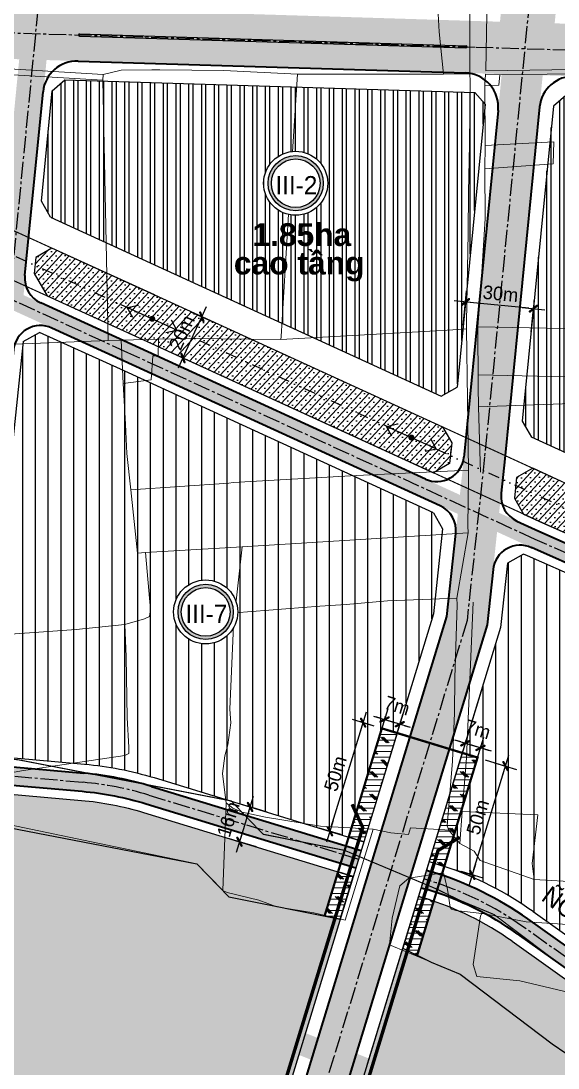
# Model space of a CAD drawing. Header units: metres. Extents: x 0 to 605536, y 0 to 1204694.
# Drawn here: x 600040.5 to 600276.7, y 1183095.7 to 1183556.5 of the extents above; entities that cross this region are included whole.
import ezdxf
from ezdxf.enums import TextEntityAlignment as Align

# ---------------------------------------------------------------- set-up
doc = ezdxf.new("R2010")
doc.units = ezdxf.units.M
doc.header["$LTSCALE"] = 10
doc.header["$MEASUREMENT"] = 0
doc.set_wipeout_variables(frame=1)
for name, pattern in [('BORDER', [1.75, 0.5, -0.25, 0.5, -0.25, 0, -0.25]), ('CENTER2', [1.125, 0.75, -0.125, 0.125, -0.125]), ('DASHED', [0.75, 0.5, -0.25]), ('DIVIDE', [1.25, 0.5, -0.25, 0, -0.25, 0, -0.25]), ('HIDDEN2', [0.1875, 0.125, -0.0625])]:
    doc.linetypes.add(name, pattern=pattern)
doc.layers.get('0').update_dxf_attribs({"lineweight": 0})
for name, color, linetype, lineweight in [('DAI PHAN CACH CAY XANH', 3, 'Continuous', 25), ('DAT CAT XANH BV CHAN CAU', 114, 'Continuous', 20), ('H- DUONG', 8, 'Continuous', 5), ('HANH LANG BV DIEN', 2, 'Continuous', 20), ('Hien trang', 251, 'Continuous', 5), ('LONG DUONG', 3, 'Continuous', 35)]:
    doc.layers.add(name, color=color, linetype=linetype, lineweight=lineweight)
for name, color, linetype in [('DAT CAY XANH BV SONG RACH', 91, 'Continuous'), ('DAT CAY XANH BV TUYEN DIEN', 90, 'Continuous'), ('DAT XDM CAO TANG', 50, 'Continuous'), ('DAT XDM THAP TANG', 30, 'Continuous'), ('DIEN', 5, 'Continuous'), ('diencaothe', 1, 'DIVIDE'), ('HANH LANG BAO VE CAU', 1, 'Continuous'), ('HANH LANG BAO VE RACH', 162, 'Continuous'), ('KICH THUOC', 7, 'Continuous'), ('LE DUONG', 6, 'Continuous'), ('MAT NUOC', 4, 'Continuous'), ('RANH QUY HOACH', 7, 'Continuous'), ('TEXT', 7, 'Continuous'), ('TIMDUONG', 252, 'HIDDEN2'), ('VIENSONG', 7, 'Continuous')]:
    doc.layers.add(name, color=color, linetype=linetype)
doc.styles.add('APTIMA', font='VAPTIMN.TTF')
doc.styles.add('AVO', font='VAVON.TTF')
doc.styles.add('FRANKO', font='VFRANKO.TTF')
doc.styles.get("Standard").update_dxf_attribs({"font": 'VNARIAL.TTF'})
doc.dimstyles.new('1000', dxfattribs={"dimtxt": 6, "dimasz": 2, "dimexe": 1.5, "dimexo": 3.5, "dimgap": 2, "dimtad": 1, "dimdec": 3, "dimzin": 2, "dimdsep": 46, "dimtxsty": 'AVO', "dimblk1": 'TICKA', "dimblk2": 'TICKA', "dimsah": 1, "dimcen": 0, "dimadec": 0, "dimazin": 0, "dimtfac": 1, "dimtdec": 3, "dimtofl": 0, "dimtmove": 2, "dimatfit": 3, "dimldrblk": 'TICKA', "dimfxl": 1, "dimtolj": 1, "dimtzin": 2, "dimarcsym": 0})
pattern_1 = [(0, (0, 0), (0, 2.5), []), (135, (1.25, -1.25), (-4.99999999, -4.99999999), [3.53553392, -3.53553392]), (135, (1.875, -1.25), (-4.99999999, -4.99999999), [3.53553392, -3.53553392]), (135, (2.5, -1.25), (-4.99999999, -4.99999999), [3.53553392, -3.53553392])]

# ---------------------------------------------------------------- blocks, each defined once
blk = doc.blocks.new('gfd6758768')
at = {"layer": 'Hien trang', "linetype": 'Continuous'}
for p, q in [((600076.61, 1183532.95), (599915.17, 1183542.35)), ((600237.95, 1183533.23), (600226.38, 1183533.09)), ((600076.61, 1183532.95), (600076.54, 1183530.38)), ((600078.79, 1183415.92), (600076.54, 1183530.38)), ((600244.81, 1183532.73), (600244.83, 1183533.08)), ((600251.16, 1183532.75), (600244.83, 1183533.08)), ((600244.56, 1183527.92), (600244.75, 1183501.65)), ((600244.75, 1183501.65), (600244.56, 1183491.44)), ((600237.3, 1183358.82), (600236.44, 1183420.91)), ((600301.33, 1183420.62), (600241.52, 1183421.84)), ((600078.79, 1183415.92), (599985.07, 1183412.11)), ((600078.79, 1183415.92), (600084.51, 1183416.05)), ((600084.51, 1183416.05), (600101.02, 1183416.44)), ((600084.51, 1183416.05), (600085.5, 1183396.96)), ((600301.94, 1183399.27), (600241.64, 1183400.8)), ((600241.76, 1183386.71), (600305.73, 1183388.89)), ((600137.86, 1183325.12), (600237.15, 1183331.16)), ((600232.26, 1183302.42), (600237.15, 1183331.16)), ((600137.86, 1183325.12), (600095.33, 1183322.53)), ((600134.56, 1183296.02), (600137.86, 1183325.12)), ((600129.23, 1183173.78), (600130.69, 1183212.35)), ((600234.63, 1183208.66), (600233.51, 1183194.47)), ((600228.68, 1183200.31), (600233.51, 1183194.47))]:
    blk.add_line(p, q, dxfattribs=at)
for points in [[(600226.38, 1183533.09), (600224.42, 1183551.66), (600223.13, 1183575.56)], [(600246.17, 1183595.13), (600245.94, 1183592.7), (600244.91, 1183534.58)], [(600239.53, 1183590.05), (600237.89, 1183561.54), (600237.95, 1183533.23)], [(600513.63, 1183543.41), (600509.2, 1183543.75), (600495.52, 1183539.48), (600460.02, 1183538.56), (600424.79, 1183539.5), (600387.88, 1183538.9), (600335.74, 1183534.2), (600333.62, 1183534.4), (600303.1, 1183535.41), (600244.91, 1183534.58)], [(599985.07, 1183412.11), (599984.76, 1183535.83), (600076.54, 1183530.38)], [(600162.07, 1183533.04), (600129.73, 1183534.63), (600101.54, 1183534.9), (600098.12, 1183535.01), (600084.53, 1183534.8), (600076.61, 1183532.95)], [(600237.95, 1183533.23), (600238.1, 1183530.02), (600237.79, 1183502.04), (600237.41, 1183481.1), (600237.16, 1183463.13), (600236.46, 1183424.04), (600236.44, 1183420.91)], [(600251.16, 1183532.75), (600303.09, 1183533.52), (600335.76, 1183532.5), (600337.09, 1183525.53)], [(600162.07, 1183533.04), (600159.99, 1183498.82), (600159.83, 1183497.92), (600158.03, 1183468.95), (600155.01, 1183417.54), (600154.79, 1183416.23)], [(600226.38, 1183533.09), (600207.24, 1183533.09), (600165.15, 1183533), (600162.07, 1183533.04)], [(600244.79, 1183532.72), (600244.55, 1183528.98), (600244.56, 1183527.92)], [(600244.56, 1183527.92), (600250.7, 1183528.22), (600251.16, 1183532.75)], [(600244.56, 1183491.44), (600274.64, 1183493.54), (600274.91, 1183503.22), (600244.75, 1183501.65)], [(600244.56, 1183491.44), (600244.72, 1183469.56), (600242.76, 1183438.87), (600241.52, 1183421.84)], [(600236.44, 1183420.91), (600233, 1183420.64), (600217.88, 1183419.86), (600154.79, 1183416.23)], [(600241.52, 1183421.84), (600241.46, 1183417.6), (600241.64, 1183400.8), (600241.63, 1183395.58), (600241.76, 1183386.71), (600242.53, 1183362.41), (600242.66, 1183357.84)], [(600101.02, 1183416.44), (600100.84, 1183409.08), (600098.49, 1183409.16), (600097.7, 1183398.56), (600085.5, 1183396.96)], [(600101.02, 1183416.44), (600115.38, 1183416.74), (600154.79, 1183416.23)], [(600085.5, 1183396.96), (600086.42, 1183379.04), (600087.06, 1183366.12), (600088.77, 1183350.16)], [(600237.3, 1183358.82), (600188.06, 1183356.4), (600133.89, 1183353.32), (600131.93, 1183353.06), (600088.77, 1183350.16)], [(600237.15, 1183331.16), (600237.05, 1183334.36), (600237.34, 1183355.62), (600237.3, 1183358.82)], [(600088.77, 1183350.16), (600091.76, 1183322.31), (600095.33, 1183322.53)], [(600086.13, 1183290.82), (600094.77, 1183293.4), (600097.06, 1183294.46), (600097.55, 1183297.48), (600095.33, 1183322.53)], [(600266.19, 1183178.7), (600307.01, 1183176.36), (600387.7, 1183167.57), (600389.38, 1183226.36), (600387.82, 1183301.73), (600386.76, 1183304.16), (600382.16, 1183303.52), (600378.66, 1183305.92)], [(600134.56, 1183296.02), (600171.92, 1183298.99), (600183.5, 1183299.65), (600201.7, 1183301.22), (600232.26, 1183302.42)], [(600232.26, 1183302.42), (600232.42, 1183299.55), (600231.31, 1183267.44), (600231.14, 1183251.95), (600230.28, 1183230.78), (600229.38, 1183220.1), (600227.96, 1183202.31), (600228.68, 1183200.31)], [(600239.43, 1183300.76), (600236.51, 1183232.18), (600234.63, 1183208.66)], [(600134.56, 1183296.02), (600133.93, 1183290.47), (600132.42, 1183253.68), (600132.78, 1183247.66), (600131.52, 1183237.86), (600130.14, 1183233.13), (600129.1, 1183225.25), (600130.25, 1183215.72), (600130.69, 1183212.35)], [(600086.13, 1183290.82), (600086.79, 1183276.6), (600087.23, 1183249.87), (600087.92, 1183236.95), (600087.94, 1183234.06), (600086.15, 1183233.17), (600040.8, 1183226.44), (600028.56, 1183224.3), (600011.69, 1183221.6), (599981.5, 1183222.09), (599970.76, 1183223.41), (599968.82, 1183223.44), (599968.14, 1183225.27), (599968.13, 1183261.86), (599969.16, 1183278.48), (599969.55, 1183281.85)], [(600086.13, 1183290.82), (600064.76, 1183288.66), (599978.07, 1183282.56)], [(599792.3, 1183287.42), (599793.9, 1183223.68), (599973.16, 1183207.77), (599982.76, 1183204.53), (599999.35, 1183206.34), (600010.25, 1183205.08), (600025.04, 1183204.88), (600117.89, 1183185.6), (600129.23, 1183173.78)], [(600130.69, 1183212.35), (600133.75, 1183210.06), (600137.74, 1183208.25), (600148.1, 1183206.12), (600172.29, 1183202.07), (600195.46, 1183200.75)], [(600234.63, 1183208.66), (600267.88, 1183207.08), (600265.38, 1183185.71), (600266.19, 1183178.7)], [(600228.68, 1183200.31), (600226.87, 1183200.46), (600211.91, 1183201.4), (600210.92, 1183198.46), (600203.16, 1183199.24), (600195.46, 1183200.75)], [(600129.23, 1183173.78), (600131.2, 1183172.88), (600145.06, 1183169.54), (600152.99, 1183166.64), (600169.26, 1183164.01), (600183.17, 1183160.84), (600195.46, 1183200.75)], [(600233.51, 1183194.47), (600239.87, 1183191.18), (600242.55, 1183187.01), (600266.19, 1183178.7)], [(600243.21, 1183163.68), (600231.76, 1183164.97), (600229.91, 1183165.56), (600229.27, 1183166.48), (600228.11, 1183174.24), (600226.44, 1183181.18), (600225.18, 1183181.52), (600211.06, 1183179.27), (600207.12, 1183175.92), (600203.81, 1183161.7), (600202.55, 1183149.86), (600233.64, 1183136.97), (600274.21, 1183106.41), (600280.23, 1183102.24)], [(600295.31, 1183125.66), (600259.86, 1183134.06), (600241.07, 1183135.99), (600239.38, 1183141.3), (600242.66, 1183162.63), (600243.21, 1183163.68)], [(600243.21, 1183163.68), (600245.16, 1183163.42), (600262.7, 1183160.04), (600285.66, 1183158.58), (600314.24, 1183159.12)]]:
    blk.add_lwpolyline(points, dxfattribs=at)
at = {"layer": 'Hien trang', "linetype": 'Continuous', "flags": 128}
blk.add_lwpolyline([(600228.25, 1183358.38), (600228.25, 1183358.38)], dxfattribs=at)
blk = doc.blocks.new('TICKA')
at = {"color": 0}
for p, q in [((0, 2.5), (0, -2.5)), ((-2.5, 0), (2.5, 0))]:
    blk.add_line(p, q, dxfattribs=at)
at = {"color": 0, "const_width": 0.5}
blk.add_lwpolyline([(-0.71, -0.71), (0.71, 0.71)], dxfattribs=at)
at = {"color": 0, "const_width": 0.25}
for points in [[(0.58, 0.71, 1), (0.83, 0.71, 1)], [(-0.83, -0.71, 1), (-0.58, -0.71, 1)]]:
    blk.add_lwpolyline(points, format="xyb", close=True, dxfattribs=at)
blk = doc.blocks.new('*D41')
at = {"layer": 'DEFPOINTS', "color": 0, "transparency": 16777216}
for p in [(600191, 1183247.69), (600199.24, 1183245.17), (600184.65, 1183197.35)]:
    blk.add_point(p, dxfattribs=at)
at = {"layer": 'KICH THUOC', "color": 0, "lineweight": -2, "transparency": 16777216}
for p, q in [((600195.89, 1183246.19), (600189.57, 1183248.13)), ((600176.99, 1183201.78), (600190.42, 1183245.77)), ((600181.3, 1183198.37), (600174.97, 1183200.3))]:
    blk.add_line(p, q, dxfattribs=at)
at = {"layer": 'KICH THUOC', "color": 0, "lineweight": -2, "transparency": 16777216, "xscale": 2, "yscale": 2, "zscale": 2}
for p, rotation in [((600191, 1183247.69), 73.0292221696546), ((600176.41, 1183199.86), 253.0292221696546)]:
    blk.add_blockref('TICKA', p, dxfattribs=dict(at, rotation=rotation))
at = {"layer": 'KICH THUOC', "color": 0, "transparency": 16777216, "insert": (600178.82, 1183225.27), "char_height": 6, "attachment_point": 5, "rotation": 73.0292, "style": 'AVO'}
blk.add_mtext('\\A1;50m', dxfattribs=at)
blk = doc.blocks.new('*D42')
at = {"layer": 'DEFPOINTS', "color": 0, "transparency": 16777216}
for p in [(600199.24, 1183245.17), (600205.94, 1183243.13), (600207.12, 1183247)]:
    blk.add_point(p, dxfattribs=at)
at = {"layer": 'KICH THUOC', "color": 0, "lineweight": -2, "transparency": 16777216}
for p, q in [((600198.51, 1183249.63), (600196.6, 1183250.21)), ((600200.26, 1183248.52), (600200.86, 1183250.48)), ((600206.96, 1183246.48), (600207.56, 1183248.44)), ((600209.03, 1183246.42), (600210.95, 1183245.84))]:
    blk.add_line(p, q, dxfattribs=at)
at = {"layer": 'KICH THUOC', "color": 0, "lineweight": -2, "transparency": 16777216, "xscale": 2, "yscale": 2, "zscale": 2}
for p, rotation in [((600200.42, 1183249.05), 343.0292221708998), ((600207.12, 1183247), 163.0292221708998)]:
    blk.add_blockref('TICKA', p, dxfattribs=dict(at, rotation=rotation))
at = {"layer": 'KICH THUOC', "color": 0, "transparency": 16777216, "insert": (600205.96, 1183255.2), "char_height": 6, "attachment_point": 5, "rotation": 343.0292, "style": 'AVO'}
blk.add_mtext('\\A1;7m', dxfattribs=at)
blk = doc.blocks.new('*D43')
at = {"layer": 'DEFPOINTS', "color": 0, "transparency": 16777216}
for p in [(600234.63, 1183234.37), (600242.62, 1183236.57), (600241.33, 1183232.33)]:
    blk.add_point(p, dxfattribs=at)
at = {"layer": 'KICH THUOC', "color": 0, "lineweight": -2, "transparency": 16777216}
for p, q in [((600234.01, 1183239.2), (600232.1, 1183239.78)), ((600235.65, 1183237.72), (600236.36, 1183240.05)), ((600242.35, 1183235.68), (600243.06, 1183238.01)), ((600244.53, 1183235.99), (600246.45, 1183235.41))]:
    blk.add_line(p, q, dxfattribs=at)
at = {"layer": 'KICH THUOC', "color": 0, "lineweight": -2, "transparency": 16777216, "xscale": 2, "yscale": 2, "zscale": 2}
for p, rotation in [((600235.93, 1183238.62), 343.0292221711182), ((600242.62, 1183236.57), 163.0292221711182)]:
    blk.add_blockref('TICKA', p, dxfattribs=dict(at, rotation=rotation))
at = {"layer": 'KICH THUOC', "color": 0, "transparency": 16777216, "insert": (600241.46, 1183244.77), "char_height": 6, "attachment_point": 5, "rotation": 343.0292, "style": 'AVO'}
blk.add_mtext('\\A1;7m', dxfattribs=at)
blk = doc.blocks.new('*D44')
at = {"layer": 'DEFPOINTS', "color": 0, "transparency": 16777216}
for p in [(600241.33, 1183232.33), (600253.63, 1183228.58), (600226.71, 1183184.45)]:
    blk.add_point(p, dxfattribs=at)
at = {"layer": 'KICH THUOC', "color": 0, "lineweight": -2, "transparency": 16777216}
for p, q in [((600244.67, 1183231.31), (600255.07, 1183228.14)), ((600239.6, 1183182.61), (600253.05, 1183226.66)), ((600230.06, 1183183.43), (600240.45, 1183180.26))]:
    blk.add_line(p, q, dxfattribs=at)
at = {"layer": 'KICH THUOC', "color": 0, "lineweight": -2, "transparency": 16777216, "xscale": 2, "yscale": 2, "zscale": 2}
for p, rotation in [((600253.63, 1183228.58), 73.02922216961065), ((600239.02, 1183180.69), 253.0292221696107)]:
    blk.add_blockref('TICKA', p, dxfattribs=dict(at, rotation=rotation))
at = {"layer": 'KICH THUOC', "color": 0, "transparency": 16777216, "insert": (600241.44, 1183206.13), "char_height": 6, "attachment_point": 5, "rotation": 73.0292, "style": 'AVO'}
blk.add_mtext('\\A1;50m', dxfattribs=at)
blk = doc.blocks.new('*D62')
at = {"layer": 'DEFPOINTS', "color": 0, "transparency": 16777216}
for p in [(600120.05, 1183426.3), (600122.38, 1183425.23), (600114.07, 1183407.1)]:
    blk.add_point(p, dxfattribs=at)
at = {"layer": 'KICH THUOC', "color": 0, "lineweight": -2, "transparency": 16777216}
for p, q in [((600112.58, 1183409.98), (600119.21, 1183424.48)), ((600119.19, 1183426.69), (600118.68, 1183426.92)), ((600110.89, 1183408.55), (600110.38, 1183408.79))]:
    blk.add_line(p, q, dxfattribs=at)
at = {"layer": 'KICH THUOC', "color": 0, "lineweight": -2, "transparency": 16777216, "xscale": 2, "yscale": 2, "zscale": 2}
for p, rotation in [((600120.05, 1183426.3), 65.40035829557996), ((600111.74, 1183408.16), 245.40035829558)]:
    blk.add_blockref('TICKA', p, dxfattribs=dict(at, rotation=rotation))
at = {"layer": 'KICH THUOC', "color": 0, "transparency": 16777216, "insert": (600111.25, 1183419.36), "char_height": 6, "attachment_point": 5, "rotation": 65.4004, "style": 'AVO'}
blk.add_mtext('\\A1;20m', dxfattribs=at)
blk = doc.blocks.new('*D68')
at = {"layer": 'DEFPOINTS', "color": 0, "transparency": 16777216}
for p in [(600236.04, 1183432.8), (600234.69, 1183419.1), (600264.55, 1183416.16)]:
    blk.add_point(p, dxfattribs=at)
at = {"layer": 'KICH THUOC', "color": 0, "lineweight": -2, "transparency": 16777216}
for p, q in [((600235.04, 1183422.58), (600236.19, 1183434.29)), ((600263.91, 1183430.05), (600238.03, 1183432.6)), ((600264.89, 1183419.64), (600266.05, 1183431.35))]:
    blk.add_line(p, q, dxfattribs=at)
at = {"layer": 'KICH THUOC', "color": 0, "lineweight": -2, "transparency": 16777216, "xscale": 2, "yscale": 2, "zscale": 2}
for p, rotation in [((600236.04, 1183432.8), 174.376071320378), ((600265.9, 1183429.86), 354.3760713203781)]:
    blk.add_blockref('TICKA', p, dxfattribs=dict(at, rotation=rotation))
at = {"layer": 'KICH THUOC', "color": 0, "transparency": 16777216, "insert": (600251.47, 1183436.41), "char_height": 6, "attachment_point": 5, "rotation": 354.3761, "style": 'AVO'}
blk.add_mtext('\\A1;30m', dxfattribs=at)
blk = doc.blocks.new('*D78')
at = {"layer": 'DEFPOINTS', "color": 0, "transparency": 16777216}
for p in [(600152.14, 1183207.27), (600136.6, 1183195.29), (600147.47, 1183191.97)]:
    blk.add_point(p, dxfattribs=at)
at = {"layer": 'KICH THUOC', "color": 0, "lineweight": -2, "transparency": 16777216}
for p, q in [((600148.8, 1183208.29), (600139.83, 1183211.03)), ((600140.68, 1183208.68), (600137.18, 1183197.2)), ((600144.13, 1183192.99), (600135.16, 1183195.72))]:
    blk.add_line(p, q, dxfattribs=at)
at = {"layer": 'KICH THUOC', "color": 0, "lineweight": -2, "transparency": 16777216, "xscale": 2, "yscale": 2, "zscale": 2}
for p, rotation in [((600141.27, 1183210.59), 73.02922216914877), ((600136.6, 1183195.29), 253.0292221691488)]:
    blk.add_blockref('TICKA', p, dxfattribs=dict(at, rotation=rotation))
at = {"layer": 'KICH THUOC', "color": 0, "transparency": 16777216, "insert": (600131.71, 1183205.14), "char_height": 6, "attachment_point": 5, "rotation": 73.0292, "style": 'AVO'}
blk.add_mtext('\\A1;16m', dxfattribs=at)
blk = doc.blocks.new('ghichu')
blk.add_wipeout([(0.06, 25.15), (9.02, 23.49), (13.94, 20.97), (19.38, 16.09), (24.38, 6.4), (25.08, -2.49), (23.34, -9.52), (17.65, -17.97), (12.43, -21.9), (5.98, -24.44), (0.06, -25.15), (-7.68, -23.92), (-16.4, -19.01), (-21.12, -13.55), (-23.45, -8.92), (-25.08, 0), (-23.79, 7.97), (-20.95, 13.81), (-18.51, 16.95), (-14.78, 20.3), (-11.68, 22.24), (-5.96, 24.41)])
h = blk.add_hatch(color=256)
h.paths.add_polyline_path([(-21.62, 0, 1), (21.74, 0, 1)])
h.paths.add_polyline_path([(19.18, 0, -1), (-19.06, 0, -1)], flags=16)
for radius in [25.15, 21.68, 19.12]:
    blk.add_circle((0.06, 0), radius)
at = {"layer": 'TEXT', "style": 'FRANKO'}
blk.add_attdef('01', text='', height=20, dxfattribs=at).set_placement((0.18, -9.75, -2.51), align=Align.CENTER)

msp = doc.modelspace()

# ---------------------------------------------------------------- hatches: boundary and pattern name
at = {"layer": 'DAT CAT XANH BV CHAN CAU', "ltscale": 2}
h = msp.add_hatch(dxfattribs=at)
h.set_pattern_fill('CORK', color=256, scale=20, style=0)
h.set_pattern_definition(pattern_1)
h.paths.add_polyline_path([(600241.31, 1183232.29), (600234.62, 1183234.33), (600220.04, 1183186.55), (600222.67, 1183185.75, -0.007084), (600226.71, 1183184.45)])
h.paths.add_polyline_path([(600205.94, 1183243.13), (600199.24, 1183245.17), (600184.65, 1183197.35), (600191.34, 1183195.31)])
h = msp.add_hatch(dxfattribs=at)
h.set_pattern_fill('CORK', color=256, scale=20, style=0)
h.set_pattern_definition(pattern_1)
h.paths.add_polyline_path([(600186.67, 1183180), (600179.98, 1183182.05), (600174.06, 1183162.64), (600180.96, 1183161.28)])
h = msp.add_hatch(dxfattribs=at)
h.set_pattern_fill('CORK', color=256, scale=20, style=0)
h.set_pattern_definition(pattern_1)
edge = h.paths.add_edge_path()
edge.add_arc((600178.88, 1183042.28), 134, 71.2119, 73.0292)
edge.add_line((600218, 1183170.44), (600215.37, 1183171.25))
edge.add_line((600215.37, 1183171.25), (600208.4, 1183148.41))
edge.add_line((600208.4, 1183148.41), (600214.76, 1183145.28))
edge.add_line((600214.76, 1183145.28), (600222.04, 1183169.14))
at = {"layer": 'DAT CAY XANH BV SONG RACH'}
h = msp.add_hatch(dxfattribs=at)
h.set_pattern_fill('HEX', color=256, scale=15, angle=2.1523138, style=0)
edge = h.paths.add_edge_path()
edge.add_arc((599836.74, 1183501.31), 20, 0.0002, 2.1041)
edge.add_line((599856.73, 1183502.04), (599855.9, 1183524.63))
edge.add_line((599855.9, 1183524.63), (599837.04, 1183533.23))
edge.add_line((599837.04, 1183533.23), (599835.74, 1183470.9))
edge.add_line((599835.74, 1183470.9), (599811.53, 1183365.15))
edge.add_line((599811.53, 1183365.15), (599792.3, 1183287.42))
edge.add_line((599792.3, 1183287.42), (599793.9, 1183223.68))
edge.add_line((599793.9, 1183223.68), (599982.76, 1183204.53))
edge.add_line((599982.76, 1183204.53), (600003.58, 1183204.8))
edge.add_line((600003.58, 1183204.8), (600035.06, 1183201.61))
edge.add_line((600035.06, 1183201.61), (600117.89, 1183185.6))
edge.add_line((600117.89, 1183185.6), (600131.92, 1183170.98))
edge.add_line((600131.92, 1183170.98), (600174.06, 1183162.64))
edge.add_line((600174.06, 1183162.64), (600179.98, 1183182.05))
edge.add_line((600179.98, 1183182.05), (600094.35, 1183208.18))
edge.add_arc((600055.24, 1183080.01), 134, 73.0292, 84.9281)
edge.add_line((600067.08, 1183213.49), (600025.93, 1183217.14))
edge.add_line((600025.93, 1183217.14), (599885.77, 1183229.58))
edge.add_arc((599891.6, 1183295.32), 66, 224.9928, 264.9279, ccw=False)
edge.add_line((599844.93, 1183248.66), (599823.23, 1183250.86))
edge.add_line((599823.23, 1183250.86), (599822.39, 1183284.14))
edge.add_line((599822.39, 1183284.14), (599825.63, 1183297.22))
edge.add_arc((599891.6, 1183295.32), 66, 171.1226, 178.3527, ccw=False)
edge.add_line((599826.39, 1183305.51), (599856.39, 1183497.56))
edge.add_arc((599836.74, 1183501.31), 20, 349.1939, 360.0002)
h = msp.add_hatch(dxfattribs=at)
h.set_pattern_fill('HEX', color=256, scale=15, angle=2.1523138, style=0)
edge = h.paths.add_edge_path()
edge.add_line((600494.21, 1182926), (600529.26, 1182919.84))
edge.add_arc((600562.28, 1182976.99), 66, 219.5452, 239.9832, ccw=False)
edge.add_line((600511.38, 1182934.97), (600440.61, 1183020.69))
edge.add_line((600440.61, 1183020.69), (600256.5, 1183151.51))
edge.add_arc((600178.88, 1183042.28), 134, 54.603, 71.2119)
edge.add_line((600222.04, 1183169.14), (600214.76, 1183145.28))
edge.add_line((600214.76, 1183145.28), (600220.89, 1183142.26))
edge.add_line((600220.89, 1183142.26), (600233.64, 1183136.97))
edge.add_line((600233.64, 1183136.97), (600274.21, 1183106.41))
edge.add_line((600274.21, 1183106.41), (600280.23, 1183102.24))
edge.add_line((600280.23, 1183102.24), (600317.44, 1183080.85))
edge.add_line((600317.44, 1183080.85), (600327.04, 1183074.28))
edge.add_line((600327.04, 1183074.28), (600379.43, 1183045.3))
edge.add_line((600379.43, 1183045.3), (600399.5, 1183023.17))
edge.add_line((600399.5, 1183023.17), (600427.15, 1183006.15))
edge.add_line((600427.15, 1183006.15), (600475.92, 1182944.06))
edge.add_line((600475.92, 1182944.06), (600494.21, 1182926))
at = {"layer": 'DAT CAY XANH BV TUYEN DIEN'}
h = msp.add_hatch(dxfattribs=at)
h.set_pattern_fill('SACNCR', color=256, scale=30, angle=2.1523138, style=0)
h.paths.add_polyline_path([(600099.22, 1183435.9), (600054.11, 1183456.49), (600047.06, 1183452.43), (600046.36, 1183445.33), (600052.04, 1183435.45), (600090.91, 1183417.72), (600221.9, 1183357.67), (600229.01, 1183361.71), (600229.97, 1183370.76), (600225.96, 1183377.81)])
h = msp.add_hatch(dxfattribs=at)
h.set_pattern_fill('SACNCR', color=256, scale=30, angle=2.1523138, style=0)
h.paths.add_polyline_path([(600303.82, 1183342.44), (600278.2, 1183353.86), (600265.63, 1183359.63), (600258.52, 1183355.58), (600257.56, 1183346.54), (600261.57, 1183339.49), (600269.96, 1183335.64), (600295.61, 1183324.21), (600427.75, 1183264.12), (600434.28, 1183266.64), (600438.23, 1183275.83), (600435.65, 1183282.49)])
at = {"layer": 'DAT XDM CAO TANG', "ltscale": 100}
h = msp.add_hatch(dxfattribs=at)
h.set_pattern_fill('ANSI32', color=2, scale=15, angle=45, style=0)
h.paths.add_polyline_path([(600244.61, 1183519.81), (600240.1, 1183524.94), (600059.76, 1183530.49), (600054.27, 1183525.67), (600049.49, 1183477.11), (600053.54, 1183470.05), (600225.31, 1183391.31), (600232.36, 1183395.36)])
h = msp.add_hatch(dxfattribs=at)
h.set_pattern_fill('ANSI32', color=2, scale=15, angle=45, style=0)
h.paths.add_polyline_path([(600465.03, 1183513.29), (600460.53, 1183518.37), (600442.08, 1183518.73), (600280.15, 1183523.71), (600274.67, 1183518.89), (600261.02, 1183380.29), (600265.08, 1183373.24), (600436.89, 1183295.11), (600443.95, 1183299.18), (600448.75, 1183347.97)])
at = {"layer": 'DAT XDM THAP TANG'}
h = msp.add_hatch(dxfattribs=at)
h.set_pattern_fill('ANSI31', color=256, scale=45, angle=45, style=0)
h.paths.add_polyline_path([(600221.95, 1183295.59), (600225.94, 1183333), (600221.93, 1183340.06), (600084.25, 1183403.17), (600048.63, 1183419.43), (600041.53, 1183415.37), (600036.68, 1183368.88), (600022.89, 1183238.49), (600027.34, 1183233.08), (600068.5, 1183229.43, -0.051965), (600099.02, 1183223.48), (600184.65, 1183197.35), (600199.24, 1183245.17), (600205.94, 1183243.13)])
h = msp.add_hatch(dxfattribs=at)
h.set_pattern_fill('ANSI31', color=256, scale=45, angle=45, style=0)
h.paths.add_polyline_path([(600426.22, 1183241.74), (600423.75, 1183248.36), (600289.04, 1183309.62), (600263.37, 1183321.06), (600261.6, 1183321.87), (600254.49, 1183317.83), (600251.47, 1183289.56), (600234.62, 1183234.33), (600241.31, 1183232.29), (600226.71, 1183184.45, -0.073448), (600265.77, 1183164.55), (600356.2, 1183100.29), (600362.36, 1183101.94)])
at = {"layer": 'DIEN'}
h = msp.add_hatch(color=256, dxfattribs=at)
edge = h.paths.add_edge_path()
edge.add_ellipse((600098.24, 1183425.4), major_axis=(0.907, 0.978), ratio=1, start_angle=105.1734, end_angle=108.5056)
edge.add_ellipse((600098.24, 1183425.4), major_axis=(-0.978, 0.907), ratio=1, start_angle=18.5056, end_angle=198.5056)
edge.add_ellipse((600098.24, 1183425.4), major_axis=(-0.978, 0.907), ratio=1, start_angle=198.5056, end_angle=201.8377)
edge.add_line((600099.48, 1183424.92), (600097.06, 1183426.02))
edge = h.paths.add_edge_path()
edge.add_ellipse((600098.24, 1183425.4), major_axis=(-0.978, 0.907), ratio=1, start_angle=201.8377, end_angle=375.1734)
edge.add_line((600097.06, 1183426.02), (600099.48, 1183424.92))
h = msp.add_hatch(color=256, dxfattribs=at)
edge = h.paths.add_edge_path()
edge.add_ellipse((600212.23, 1183373.15), major_axis=(0.907, 0.978), ratio=1, start_angle=105.1734, end_angle=108.5056)
edge.add_ellipse((600212.23, 1183373.15), major_axis=(-0.978, 0.907), ratio=1, start_angle=18.5056, end_angle=198.5056)
edge.add_ellipse((600212.23, 1183373.15), major_axis=(-0.978, 0.907), ratio=1, start_angle=198.5056, end_angle=201.8377)
edge.add_line((600213.47, 1183372.67), (600211.04, 1183373.77))
edge = h.paths.add_edge_path()
edge.add_ellipse((600212.23, 1183373.15), major_axis=(-0.978, 0.907), ratio=1, start_angle=201.8377, end_angle=375.1734)
edge.add_line((600211.04, 1183373.77), (600213.47, 1183372.67))
at = {"layer": 'MAT NUOC'}
h = msp.add_hatch(dxfattribs=at)
h.set_pattern_fill('DASH', color=256, scale=15, style=0)
h.paths.add_polyline_path([(599749.64, 1183219.37), (599750.66, 1183288.13), (599755.08, 1183309.23), (599773.62, 1183383.95), (599792.17, 1183458.67), (599801.35, 1183524.38), (599800.66, 1183538.46), (599756.61, 1183539.82), (599747.36, 1183458.59), (599736.31, 1183403.94), (599723.4, 1183348.41), (599697.66, 1183284.12), (599703.58, 1183240.74), (599683.9, 1183221.7), (599650.08, 1183215.29), (599597.68, 1183212.38), (599542.09, 1183218.16), (599520.2, 1183217.74), (599521.08, 1183171.67), (599647.29, 1183170.53), (599701.33, 1183185.03), (599726.54, 1183175.23), (599750.81, 1183086.24), (599773.01, 1183067.2), (599802.07, 1183035.95), (599866.58, 1183024.7), (599860.65, 1183092.44), (599860.65, 1183092.44), (599962.39, 1183094.54), (600002.52, 1183089), (600091.16, 1183071.38), (600103.02, 1183066.6), (600113.4, 1183062.41), (600145.51, 1183049.46), (600146.81, 1183049.37), (600164.18, 1183106.3), (600153.55, 1183110.58), (600131.28, 1183119.54), (600069.82, 1183135.56), (600032.2, 1183144.82), (599999.79, 1183152.73), (599960.56, 1183158.2), (599946.38, 1183160.21), (599896.66, 1183166.07), (599863.56, 1183169.92), (599851.59, 1183171.36), (599843.8, 1183172.28), (599818.34, 1183176.32), (599805.38, 1183178.39), (599798.64, 1183179.44), (599781.86, 1183182.1), (599753.81, 1183186.59)])
h.paths.add_polyline_path([(599771.92, 1183367.81), (599782.68, 1183404.76), (599770.62, 1183408.26), (599759.87, 1183371.32)], flags=17)
h = msp.add_hatch(dxfattribs=at)
h.set_pattern_fill('DASH', color=256, scale=15, style=0)
h.paths.add_polyline_path([(600035.06, 1183201.61), (600003.58, 1183204.8), (599982.76, 1183204.53), (599793.9, 1183223.68), (599792.3, 1183287.42), (599811.53, 1183365.15), (599835.74, 1183470.9), (599837.13, 1183537.34), (599800.66, 1183538.46), (599801.35, 1183524.38), (599792.17, 1183458.67), (599773.62, 1183383.95), (599755.08, 1183309.23), (599750.66, 1183288.13), (599749.64, 1183219.37), (599753.81, 1183186.59), (599781.86, 1183182.1), (599798.64, 1183179.44), (599805.38, 1183178.39), (599818.34, 1183176.32), (599843.8, 1183172.28), (599851.59, 1183171.36), (599863.56, 1183169.92), (599896.66, 1183166.07), (599946.38, 1183160.21), (599960.56, 1183158.2), (599999.79, 1183152.73), (600032.2, 1183144.82), (600069.82, 1183135.56), (600131.28, 1183119.54), (600153.55, 1183110.58), (600163.43, 1183106.6), (600164.18, 1183106.3), (600180.96, 1183161.28), (600131.92, 1183170.98), (600117.89, 1183185.6)])
h = msp.add_hatch(dxfattribs=at)
h.set_pattern_fill('DASH', color=256, scale=15, style=0)
h.paths.add_polyline_path([(600879.28, 1183390.35), (600846.39, 1183405.55), (600845.81, 1183397.9), (600842.41, 1183359.52), (600834.46, 1183341.85), (600830.18, 1183318.62), (600826.28, 1183305.15), (600819.48, 1183280.09), (600816.11, 1183238.05), (600809.44, 1183223.4), (600808.15, 1183210.09), (600810.06, 1183171.59), (600814.17, 1183151.43), (600811.01, 1183119.49), (600813.65, 1183102.84), (600813.78, 1183086.21), (600816.22, 1183053.79), (600816.81, 1183032.41), (600818.08, 1182947.23), (600818.54, 1182914.89), (600814.61, 1182899.73), (600813.66, 1182876.29), (600796.77, 1182808.84), (600778.3, 1182743.88), (600764.87, 1182695.21), (600759.58, 1182674.75), (600755.49, 1182675.15), (600686.09, 1182711.06), (600654.06, 1182742.25), (600636.77, 1182761.37), (600564.67, 1182845), (600534.36, 1182886.35), (600475.92, 1182944.06), (600427.15, 1183006.15), (600399.5, 1183023.17), (600379.43, 1183045.3), (600327.04, 1183074.28), (600317.44, 1183080.85), (600280.23, 1183102.24), (600274.21, 1183106.41), (600233.64, 1183136.97), (600220.89, 1183142.26), (600208.4, 1183148.41), (600192.12, 1183095.07), (600195.58, 1183093.67), (600202.94, 1183090.55), (600221.26, 1183082.78), (600246.95, 1183071.89), (600255.5, 1183066.12), (600273.61, 1183053.87), (600290.97, 1183042.12), (600317.37, 1183024.22), (600390.17, 1182963.96), (600443.59, 1182903.02), (600509.93, 1182817.9), (600544.12, 1182775.18), (600578.31, 1182732.45), (600633.77, 1182684.79), (600678.68, 1182652.62), (600723.59, 1182620.44), (600748.42, 1182604.27), (600773.26, 1182588.1), (600777.14, 1182584.56), (600784.89, 1182577.58), (600788.73, 1182594.49), (600791.08, 1182605.32), (600793.61, 1182616.23), (600795.71, 1182625.59), (600799.75, 1182643.65), (600801.34, 1182650.73), (600803.35, 1182660.06), (600805.84, 1182680.76), (600808.3, 1182702.02), (600809.06, 1182708.41), (600813.61, 1182727.89), (600817.23, 1182743.43), (600823.99, 1182772.45), (600828.94, 1182793.27), (600833.7, 1182812.2), (600840.97, 1182841.1), (600846.5, 1182863.45), (600848.84, 1182885.08), (600849.91, 1182895.12), (600849.35, 1182902.84), (600848.34, 1182928.66), (600847.37, 1182952.8), (600847.07, 1182960.14), (600846.99, 1182961.16), (600848.64, 1182982.88), (600851.85, 1183024.89), (600852.89, 1183038.65), (600853.56, 1183048.06), (600853.28, 1183067.45), (600852.76, 1183095.62), (600852.5, 1183111.48), (600852.31, 1183112.38), (600849.31, 1183124.49), (600849.22, 1183133.61), (600848.79, 1183152.92), (600850.25, 1183166.81), (600852.5, 1183188.77), (600854.47, 1183207.99), (600855.89, 1183227.46), (600857.38, 1183250.51), (600858.26, 1183265.51), (600858.7, 1183267.54), (600861.54, 1183281.35), (600865.58, 1183300.4), (600869.57, 1183315.24), (600872.31, 1183324.75), (600873.89, 1183336.53), (600877.66, 1183364.42), (600878.56, 1183378.14)])

# ---------------------------------------------------------------- linework, layer by layer
at = {"layer": 'DAI PHAN CACH CAY XANH'}
for p, q in [((600066.24, 1183549.8), (600236.25, 1183544.57)), ((600066.27, 1183550.8), (600236.28, 1183545.57))]:
    msp.add_line(p, q, dxfattribs=at)
for centre, start, end in [((600066.26, 1183550.3), 88.2377, 268.2377), ((600236.26, 1183545.07), 268.2377, 88.2377)]:
    msp.add_arc(centre, 0.5, start, end, dxfattribs=at)
at = {"layer": 'DIEN'}
for p, q in [((600087.27, 1183430.32), (600092.15, 1183431.4)), ((600089.68, 1183425.94), (600087.27, 1183430.32)), ((600109.07, 1183420.46), (600087.27, 1183430.32)), ((600109.11, 1183420.37), (600106.73, 1183424.81)), ((600104.26, 1183419.34), (600109.11, 1183420.37)), ((600201.26, 1183378.07), (600206.14, 1183379.15)), ((600203.67, 1183373.69), (600201.26, 1183378.07)), ((600223.06, 1183368.21), (600201.26, 1183378.07)), ((600223.1, 1183368.12), (600220.72, 1183372.56)), ((600218.24, 1183367.09), (600223.1, 1183368.12))]:
    msp.add_line(p, q, dxfattribs=at)
at = {"layer": 'diencaothe', "flags": 128}
msp.add_lwpolyline([(601106.49, 1183068.49), (600941.85, 1183039.38), (600845.33, 1183083.8), (600723.77, 1183139.33), (600505.26, 1183239.85), (600299.71, 1183333.32), (600274.08, 1183344.75), (600095.07, 1183426.81), (599887.51, 1183521.54), (599644.81, 1183632.59), (599401.41, 1183742.99), (599369.1, 1183757.84)], dxfattribs=at)
at = {"layer": 'H- DUONG', "linetype": 'DASHED', "ltscale": 3}
for points, const_width in [([(600191.25, 1185018.73), (600159.32, 1184694.49), (600141.23, 1184510.76), (600111.59, 1184209.83), (600070.92, 1183796.83), (600035.46, 1183434.23)], 12), ([(599864.36, 1183512.32), (600047.22, 1183428.86), (600215.93, 1183351.6), (600258.42, 1183332.13), (600424.45, 1183256.83), (600451.74, 1183244.42), (600685.65, 1183137.12)], 8)]:
    msp.add_lwpolyline(points, dxfattribs=dict(at, const_width=const_width))
at = {"layer": 'H- DUONG', "linetype": 'DASHED', "ltscale": 5}
for points, const_width in [([(600375.24, 1184693.32), (600358.43, 1184522.53), (600328.79, 1184221.6), (600305.76, 1183987.73), (600288.12, 1183808.6), (600262.1, 1183544.29)], 24), ([(600262.1, 1183544.29), (600244.41, 1183364.73), (600236.71, 1183292.58), (600178.16, 1183100.7), (600110.75, 1182879.82)], 18)]:
    msp.add_lwpolyline(points, dxfattribs=dict(at, const_width=const_width))
at = {"layer": 'H- DUONG', "linetype": 'DASHED', "ltscale": 5, "const_width": 23}
msp.add_lwpolyline([(599494.74, 1183567.88), (599799.67, 1183558.5), (600030.34, 1183551.41), (600240.72, 1183544.93), (600477.5, 1183537.87), (600483.15, 1183537.92), (600491.73, 1183537.76, -0.103659), (600699.61, 1183489.9), (600711.68, 1183484.32), (600719.49, 1183480.71), (600767.36, 1183458.59), (600880.94, 1183406.11), (601088.74, 1183310.1)], format="xyb", dxfattribs=at)
at = {"layer": 'H- DUONG', "linetype": 'DASHED', "ltscale": 3, "const_width": 8}
for points in [[(600189.01, 1183187.66), (600096.69, 1183215.83, 0.051965), (600067.79, 1183221.46), (600026.64, 1183225.11), (599886.47, 1183237.55, -0.433803), (599834.3, 1183304.27), (599864.25, 1183496.06, 0.056391), (599864.72, 1183502.33), (599863.45, 1183537.07)], [(600671.24, 1182899.11), (600552.31, 1182919.85, -0.178852), (600517.55, 1182940.06), (600446.1, 1183026.6), (600261.14, 1183158.03, 0.080573), (600220.33, 1183178.1), (600217.7, 1183178.9)]]:
    msp.add_lwpolyline(points, format="xyb", dxfattribs=at)
at = {"layer": 'HANH LANG BAO VE CAU', "color": 1, "linetype": 'BORDER', "const_width": 1, "flags": 128}
for points in [[(600174.06, 1183162.64), (600199.24, 1183245.17)], [(600199.24, 1183245.17), (600241.33, 1183232.33), (600214.76, 1183145.28)]]:
    msp.add_lwpolyline(points, dxfattribs=at)
at = {"layer": 'HANH LANG BV DIEN', "color": 2, "linetype": 'DIVIDE', "ltscale": 0.5, "const_width": 0.5, "flags": 128}
for points in [[(600680.38, 1183170.3), (600509.42, 1183248.95), (600303.82, 1183342.44), (600278.2, 1183353.86), (600099.22, 1183435.9), (599891.67, 1183530.63), (599648.95, 1183641.69), (599405.57, 1183752.09), (599373.28, 1183766.92)], [(600678.31, 1183149.24), (600501.1, 1183230.76), (600295.61, 1183324.21), (600269.96, 1183335.64), (600090.91, 1183417.72), (599883.36, 1183512.44), (599640.66, 1183623.49), (599397.26, 1183733.89), (599364.93, 1183748.75)]]:
    msp.add_lwpolyline(points, dxfattribs=at)
at = {"layer": 'LE DUONG'}
for p, q in [((600054.27, 1183525.67), (600059.76, 1183530.49)), ((600059.76, 1183530.49), (600240.1, 1183524.94)), ((600049.49, 1183477.11), (600054.27, 1183525.67)), ((600240.1, 1183524.94), (600244.61, 1183519.81)), ((600244.61, 1183519.81), (600232.36, 1183395.36)), ((600280.15, 1183523.71), (600274.67, 1183518.89)), ((600274.67, 1183518.89), (600261.02, 1183380.29)), ((600053.54, 1183470.05), (600049.49, 1183477.11)), ((600053.54, 1183470.05), (600225.31, 1183391.31)), ((600054.11, 1183456.49), (600047.06, 1183452.43)), ((600099.22, 1183435.9), (600054.11, 1183456.49)), ((600047.06, 1183452.43), (600046.36, 1183445.33)), ((600046.36, 1183445.33), (600052.04, 1183435.45)), ((600052.04, 1183435.45), (600090.91, 1183417.72)), ((600099.22, 1183435.9), (600225.96, 1183377.81)), ((600041.53, 1183415.37), (600048.63, 1183419.43)), ((600084.25, 1183403.17), (600048.63, 1183419.43)), ((600041.53, 1183415.37), (600036.68, 1183368.88)), ((600090.91, 1183417.72), (600221.9, 1183357.67)), ((600221.93, 1183340.06), (600084.25, 1183403.17)), ((600225.31, 1183391.31), (600232.36, 1183395.36)), ((600225.96, 1183377.81), (600229.97, 1183370.76)), ((600261.02, 1183380.29), (600265.08, 1183373.24)), ((600436.89, 1183295.11), (600265.08, 1183373.24)), ((600229.97, 1183370.76), (600229.01, 1183361.71)), ((600229.74, 1183368.8), (600229.49, 1183366.26)), ((600229.01, 1183361.71), (600221.9, 1183357.67)), ((600221.93, 1183340.06), (600225.94, 1183333)), ((600269.96, 1183335.64), (600295.61, 1183324.21)), ((600225.94, 1183333), (600221.95, 1183295.59)), ((600289.04, 1183309.62), (600263.37, 1183321.06)), ((600221.95, 1183295.59), (600096.4, 1182884.2)), ((600243.39, 1183263.07), (600125.09, 1182875.44)), ((600241.31, 1183232.29), (600234.62, 1183234.33)), ((600241.31, 1183232.29), (600226.71, 1183184.45)), ((600215.37, 1183171.25), (600218, 1183170.44)), ((600265.77, 1183164.55), (600356.2, 1183100.29)), ((600256.5, 1183151.51), (600440.61, 1183020.69))]:
    msp.add_line(p, q, dxfattribs=at)
for points in [[(599856.31, 1183497.09), (599826.39, 1183305.51, 0.433803), (599885.77, 1183229.58), (600025.93, 1183217.14), (600067.08, 1183213.49, -0.051965), (600094.35, 1183208.18), (600186.67, 1183180)], [(600027.34, 1183233.08), (600068.5, 1183229.43, -0.051965), (600099.02, 1183223.48), (600191.34, 1183195.31)], [(600220.04, 1183186.55), (600222.67, 1183185.75, -0.007084), (600226.71, 1183184.45, -0.007084)]]:
    msp.add_lwpolyline(points, format="xyb", dxfattribs=at)
for points in [[(600278.2, 1183353.86), (600265.63, 1183359.63), (600258.52, 1183355.58), (600257.56, 1183346.54), (600261.57, 1183339.49), (600269.96, 1183335.64)], [(600263.37, 1183321.06), (600261.6, 1183321.87), (600254.49, 1183317.83), (600251.47, 1183289.56), (600192.5, 1183096.32)], [(600199.24, 1183245.17), (600205.94, 1183243.13), (600191.33, 1183195.25), (600184.65, 1183197.35), (600199.24, 1183245.17)], [(600234.63, 1183234.37), (600220.04, 1183186.55), (600226.71, 1183184.45), (600226.71, 1183184.45)]]:
    msp.add_lwpolyline(points, dxfattribs=at)
msp.add_lwpolyline([(600186.67, 1183180), (600179.98, 1183182.05), (600174.06, 1183162.64), (600180.96, 1183161.28)], close=True, dxfattribs=at)
msp.add_lwpolyline([(600222.04, 1183169.14, 0.00793), (600218, 1183170.44), (600215.37, 1183171.25), (600208.4, 1183148.41), (600214.76, 1183145.28)], format="xyb", close=True, dxfattribs=at)
for radius, end in [(150, 71.4058), (146, 72.9313), (134, 73.0292)]:
    msp.add_arc((600178.88, 1183042.28), radius, 54.603, end, dxfattribs=at)
at = {"layer": 'LONG DUONG', "color": 7}
for p, q in [((600065.6, 1183538.82), (600235.91, 1183533.58)), ((600042.25, 1183444.44), (600050.21, 1183525.29)), ((600250.38, 1183517.11), (600235.46, 1183365.65)), ((600268.61, 1183518.61), (600253.37, 1183363.81)), ((600089.24, 1183414.08), (600049.21, 1183432.35)), ((600218.41, 1183354.87), (600089.24, 1183414.08)), ((600235.46, 1183365.65), (600235.34, 1183364.51)), ((600253.37, 1183363.81), (600251.74, 1183348.6)), ((600258.67, 1183336.41), (600268.32, 1183331.99)), ((600268.32, 1183331.99), (600293.96, 1183320.56)), ((600030.11, 1183228.82), (600068.14, 1183225.44)), ((600097.85, 1183219.66), (600190.18, 1183191.48)), ((600218.87, 1183182.72), (600221.5, 1183181.92)), ((600216.53, 1183175.07), (600219.16, 1183174.27)), ((600216.53, 1183175.07), (600219.16, 1183174.27)), ((600350.07, 1183099.74), (600263.45, 1183161.29))]:
    msp.add_line(p, q, dxfattribs=at)
for points in [[(599860.27, 1183496.47), (599830.34, 1183304.89, 0.433803), (599886.12, 1183233.57), (600026.28, 1183221.13), (600067.44, 1183217.47, -0.051965), (600095.52, 1183212), (600187.84, 1183183.83)], [(600258.82, 1183154.77), (600443.36, 1183023.64), (600514.47, 1182937.52, 0.178852), (600551.62, 1182915.91), (600656.99, 1182897.54, -0.392551), (600666.87, 1182884.54), (600656.65, 1182780.76)]]:
    msp.add_lwpolyline(points, format="xyb", dxfattribs=at)
at = {"layer": 'LONG DUONG', "color": 7, "flags": 128}
for points in [[(600102.14, 1182882.45), (600227.85, 1183294.38), (600231.76, 1183330.95, 0.322356), (600224.82, 1183343.13), (600085.91, 1183406.8), (600054.09, 1183421.33, 0.512251), (600037.18, 1183411.67), (600019.24, 1183242.03)], [(600367.94, 1183104.54), (600428.61, 1183237.34, 0.414721), (600422.66, 1183253.25), (600290.68, 1183313.26), (600265.02, 1183324.7), (600265.09, 1183324.67, 0.512452), (600248.16, 1183315.04), (600245.57, 1183290.77), (600119.36, 1182877.19)]]:
    msp.add_lwpolyline(points, format="xyb", dxfattribs=at)
at = {"layer": 'LONG DUONG', "color": 7}
for centre, radius, start, end in [((600065.14, 1183523.82), 15, 88.2377, 174.3761), ((600235.45, 1183518.58), 15, 354.3761, 88.2377), ((600283.54, 1183517.14), 15, 88.2909, 174.3761), ((600054.19, 1183443.27), 12, 174.3761, 245.4683), ((600223.41, 1183365.78), 12, 245.3737, 353.9056), ((600263.67, 1183347.32), 12, 173.9056, 245.3737), ((600055.24, 1183080.01), 146, 73.0292, 84.9281), ((600178.88, 1183042.28), 146, 54.603, 73.0292), ((600178.88, 1183042.28), 138, 54.603, 73.0292)]:
    msp.add_arc(centre, radius, start, end, dxfattribs=at)
at = {"layer": 'MAT NUOC'}
for points in [[(599837.13, 1183537.34), (599835.74, 1183470.9), (599811.53, 1183365.15), (599792.3, 1183287.42), (599793.9, 1183223.68), (599982.76, 1183204.53), (600003.58, 1183204.8), (600035.06, 1183201.61), (600117.89, 1183185.6), (600131.92, 1183170.98), (600180.96, 1183161.28)], [(600208.4, 1183148.41), (600220.89, 1183142.26), (600233.64, 1183136.97), (600274.21, 1183106.41), (600280.23, 1183102.24), (600317.44, 1183080.85), (600327.04, 1183074.28), (600379.43, 1183045.3), (600399.5, 1183023.17), (600427.15, 1183006.15), (600436.38, 1182994.4), (600475.92, 1182944.06), (600534.36, 1182886.35), (600564.67, 1182845), (600636.77, 1182761.37)]]:
    msp.add_lwpolyline(points, dxfattribs=at)
at = {"layer": 'RANH QUY HOACH', "linetype": 'DASHED', "ltscale": 4, "const_width": 10}
msp.add_lwpolyline([(600032.2, 1183144.82), (600069.82, 1183135.56), (600131.28, 1183119.54), (600153.55, 1183110.58), (600163.43, 1183106.6), (600172.65, 1183102.92), (600184.47, 1183098.16), (600195.58, 1183093.67), (600202.94, 1183090.55)], dxfattribs=at)
at = {"layer": 'TIMDUONG', "linetype": 'CENTER2'}
for p, q in [((600026.64, 1183225.11), (600067.79, 1183221.46)), ((600096.69, 1183215.83), (600189.01, 1183187.66))]:
    msp.add_line(p, q, dxfattribs=at)
for points in [[(600427.2, 1185220.98), (600406.93, 1185015.11), (600377.5, 1184716.21), (600358.43, 1184522.53), (600328.79, 1184221.6), (600305.76, 1183987.73), (600288.12, 1183808.6), (600264.16, 1183565.31), (600244.41, 1183364.73), (600236.71, 1183292.58), (600178.16, 1183100.7)], [(600191.25, 1185018.73), (600159.32, 1184694.49), (600141.23, 1184510.76), (600111.59, 1184209.83), (600070.92, 1183796.83), (600035.46, 1183434.23)], [(600685.65, 1183137.06), (600497.78, 1183223.48), (600292.32, 1183316.91), (600266.67, 1183328.35), (600087.58, 1183410.44), (599864.36, 1183512.32)], [(600178.16, 1183100.7), (600110.75, 1182879.82)]]:
    msp.add_lwpolyline(points, dxfattribs=at)
for points in [[(599799.67, 1183558.5), (600030.34, 1183551.41), (600240.72, 1183544.93), (600477.5, 1183537.87), (600483.15, 1183537.92), (600491.73, 1183537.76, -0.103659), (600699.61, 1183489.9), (600711.68, 1183484.32), (600719.49, 1183480.71), (600767.36, 1183458.59), (600880.94, 1183406.11)], [(600671.24, 1182899.11), (600552.31, 1182919.85, -0.178852), (600517.55, 1182940.06), (600446.1, 1183026.6), (600261.14, 1183158.03, 0.080573), (600220.33, 1183178.1), (600217.7, 1183178.9)]]:
    msp.add_lwpolyline(points, format="xyb", dxfattribs=at)
msp.add_arc((600055.24, 1183080.01), 142, 73.0292, 84.9281, dxfattribs=at)
at = {"layer": 'VIENSONG', "const_width": 1.5, "flags": 128}
for points in [[(600121.85, 1183005.5), (600132.25, 1183009.81), (600190.82, 1183201.52), (600186.15, 1183211.74)], [(600171.71, 1182990.28), (600165.49, 1182999.67), (600223.94, 1183191.41), (600233.52, 1183197.28)]]:
    msp.add_lwpolyline(points, dxfattribs=at)

# ---------------------------------------------------------------- block references
at = {"layer": 'Hien trang', "linetype": 'Continuous'}
msp.add_blockref('gfd6758768', (0, 0), dxfattribs=at)

# ---------------------------------------------------------------- texts
at = {"char_height": 10, "attachment_point": 1}
for s, width, heights, insert in [('{\\f.VnArial|b1|i0|c0|p34;\\C1;1.85ha}', 61.1854, [0], (600142.3, 1183467.43)), ('{\\f.VnArial|b1|i0|c0|p34;\\C1;cao\\fArial|b1|i0|c0|p34; tầng}', 73.7245, [15.4], (600134.14, 1183454.91))]:
    msp.add_mtext_dynamic_manual_height_columns(s, width=width, gutter_width=28.5, heights=heights, dxfattribs=dict(at, insert=insert))
at = {"layer": 'TEXT', "lineweight": -3, "insert": (600273.56, 1183176.31), "char_height": 8, "attachment_point": 1, "rotation": 324.0055, "style": 'APTIMA'}
msp.add_mtext('ÑÖÔØNG S{\\fArial|b0|i0|c0|p34;Ố 10}', dxfattribs=at)

# ---------------------------------------------------------------- dimensions: what is measured, and where the dimension line sits
at = {"layer": 'KICH THUOC'}
for p1, p2, distance, picture, middle in [((600264.55, 1183416.16), (600234.69, 1183419.1), -13.77, '*D68', (600251.47, 1183436.41)), ((600114.07, 1183407.1), (600122.38, 1183425.23), 2.56, '*D62', (600111.25, 1183419.36)), ((600199.24, 1183245.17), (600205.94, 1183243.13), 4.05, '*D42', (600205.96, 1183255.2)), ((600184.65, 1183197.35), (600199.24, 1183245.17), 8.61, '*D41', (600178.82, 1183225.27)), ((600234.63, 1183234.37), (600241.33, 1183232.33), 4.44, '*D43', (600241.46, 1183244.77)), ((600226.71, 1183184.45), (600241.33, 1183232.33), -12.86, '*D44', (600241.44, 1183206.13)), ((600152.14, 1183207.27), (600147.47, 1183191.97), -11.37, '*D78', (600131.71, 1183205.14))]:
    dim = msp.add_aligned_dim(p1=p1, p2=p2, distance=distance, dimstyle='1000', override={"dimdec": 0, "dimpost": 'm', "dimtdec": 0, "dimfxl": 0.18}, dxfattribs=at)
    dim.commit()
    dim.dimension.update_dxf_attribs({"geometry": picture, "text_midpoint": middle})

# ---------------------------------------------------------------- next in the draw order: block references
at = {"layer": 'TEXT', "linetype": 'Continuous'}
ref = msp.add_blockref('ghichu', (600161.3, 1183485.05), dxfattribs=dict(at, xscale=0.5600000000558794, yscale=0.5600000000558794, zscale=0.5600000000558794))
ref.add_attrib('12-21', 'III-2', (600152.44, 1183480.2), dxfattribs={"color": 3, "height": 8, "style": 'FRANKO'})
ref = msp.add_blockref('ghichu', (600121.71, 1183296.42), dxfattribs=dict(at, xscale=0.5600000000558794, yscale=0.5600000000558794, zscale=0.5600000000558794))
ref.add_attrib('12-21', 'III-7', (600112.85, 1183291.58), dxfattribs={"color": 3, "height": 8, "style": 'FRANKO'})

# ---------------------------------------------------------------- next in the draw order: linework, layer by layer
at = {"layer": 'HANH LANG BAO VE RACH', "color": 5, "linetype": 'BORDER', "const_width": 0.5, "flags": 128}
msp.add_lwpolyline([(600004.72, 1183234.82), (599984.08, 1183234.55), (599823.23, 1183250.86), (599822.39, 1183284.14), (599840.71, 1183358.2), (599865.67, 1183467.2), (599866.97, 1183529.42), (599868.1, 1183583.41), (599868.58, 1183606.62), (599855.35, 1183780.37), (599855.35, 1183792.71), (600059.63, 1183778.41), (600079.42, 1183777.02, -0.029979), (600235.86, 1183755.22, 0.006426), (600262.21, 1183749.57), (600298.44, 1183742.95, 0.027125), (600411.48, 1183730.6, 0.013026), (600488.27, 1183728.77), (600508.66, 1183728.96, 0.014853), (600596.15, 1183732.97, -0.00855), (600686.25, 1183738.61, 0.021051), (600733.28, 1183741.82), (600761.66, 1183745.69), (600787.91, 1183750.61), (600813.34, 1183730.87), (600840.6, 1183708.59), (600852.19, 1183691.49), (600855.94, 1183683.81), (600856.36, 1183668.41), (600857.81, 1183636.86), (600856.17, 1183632.9), (600845.04, 1183600.04), (600841.08, 1183540.19), (600838.34, 1183521.53), (600836.58, 1183512.35), (600829.47, 1183483.77), (600828.9, 1183482.33), (600824.33, 1183470.81), (600822.92, 1183462.67), (600816.35, 1183406.21), (600815.91, 1183400.36), (600812.98, 1183367.21), (600805.61, 1183350.86), (600800.95, 1183325.52), (600797.4, 1183313.25), (600789.8, 1183285.26), (600786.63, 1183245.69), (600780.07, 1183231.28), (600778.08, 1183210.8), (600780.21, 1183167.83), (600783.87, 1183149.88), (600780.78, 1183118.61), (600783.67, 1183100.37), (600783.79, 1183084.97), (600786.25, 1183052.25), (600786.81, 1183031.77), (600788.08, 1182946.8), (600788.49, 1182918.51), (600784.76, 1182904.16), (600783.81, 1182880.59), (600767.78, 1182816.59), (600749.41, 1182751.98), (600739.78, 1182717.06), (600703.83, 1182735.66), (600675.67, 1182763.08), (600659.26, 1182781.22), (600588.16, 1182863.69), (600557.15, 1182906.02), (600498.34, 1182964.08), (600459.97, 1183012.93), (600447.43, 1183028.89), (600418.86, 1183046.48), (600398.31, 1183069.14), (600342.81, 1183099.84), (600333.41, 1183106.27), (600296.28, 1183127.62), (600291.78, 1183130.73), (600248.65, 1183163.22), (600233.27, 1183169.6), (600223.63, 1183174.35), (600182.86, 1183191.48), (600147.02, 1183198.57), (600132.94, 1183213.25), (600039.42, 1183231.33)], format="xyb", close=True, dxfattribs=at)

doc.saveas('drawing.dxf')
